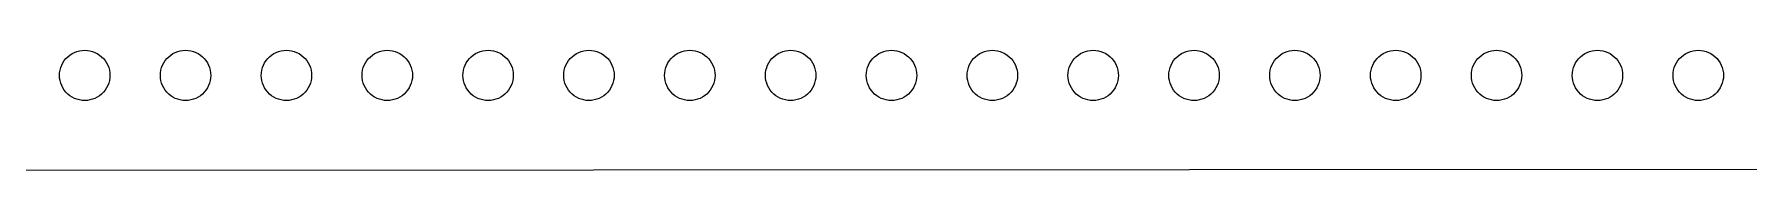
# Model space of a CAD drawing. Header units: metres. Extents: x 0 to 140, y 0 to 65.
# Drawn here: x 70 to 104, y 0.08 to 2.5 of the extents above; entities that cross this region are included whole.
import ezdxf

# ---------------------------------------------------------------- set-up
doc = ezdxf.new("R2010")
doc.units = ezdxf.units.M

msp = doc.modelspace()

# ---------------------------------------------------------------- linework, layer by layer
for p, q in [((70.6654, 2.37157), (70.7061, 2.4045)), ((70.7061, 2.4045), (70.75, 2.433)), ((70.75, 2.433), (70.7966, 2.45677)), ((70.7966, 2.45677), (70.8455, 2.47552)), ((70.8455, 2.47552), (70.896, 2.48906)), ((70.896, 2.48906), (70.9477, 2.49725)), ((70.9477, 2.49725), (71, 2.5)), ((71, 2.5), (71.0523, 2.49725)), ((71.0523, 2.49725), (71.1039, 2.48906)), ((71.1039, 2.48906), (71.1545, 2.47552)), ((71.1545, 2.47552), (71.2034, 2.45677)), ((71.2034, 2.45677), (71.25, 2.433)), ((71.25, 2.433), (71.2939, 2.4045)), ((71.2939, 2.4045), (71.3346, 2.37157)), ((72.6654, 2.37157), (72.7061, 2.4045)), ((72.7061, 2.4045), (72.75, 2.433)), ((72.75, 2.433), (72.7966, 2.45677)), ((72.7966, 2.45677), (72.8455, 2.47552)), ((72.8455, 2.47552), (72.896, 2.48906)), ((72.896, 2.48906), (72.9477, 2.49725)), ((72.9477, 2.49725), (73, 2.5)), ((73, 2.5), (73.0523, 2.49725)), ((73.0523, 2.49725), (73.1039, 2.48906)), ((73.1039, 2.48906), (73.1545, 2.47552)), ((73.1545, 2.47552), (73.2034, 2.45677)), ((73.2034, 2.45677), (73.25, 2.433)), ((73.25, 2.433), (73.2939, 2.4045)), ((73.2939, 2.4045), (73.3346, 2.37157)), ((74.6654, 2.37157), (74.7061, 2.4045)), ((74.7061, 2.4045), (74.75, 2.433)), ((74.75, 2.433), (74.7966, 2.45677)), ((74.7966, 2.45677), (74.8455, 2.47552)), ((74.8455, 2.47552), (74.896, 2.48906)), ((74.896, 2.48906), (74.9477, 2.49725)), ((74.9477, 2.49725), (75, 2.5)), ((75, 2.5), (75.0523, 2.49725)), ((75.0523, 2.49725), (75.1039, 2.48906)), ((75.1039, 2.48906), (75.1545, 2.47552)), ((75.1545, 2.47552), (75.2034, 2.45677)), ((75.2034, 2.45677), (75.25, 2.433)), ((75.25, 2.433), (75.2939, 2.4045)), ((75.2939, 2.4045), (75.3346, 2.37157)), ((76.6654, 2.37157), (76.7061, 2.4045)), ((76.7061, 2.4045), (76.75, 2.433)), ((76.75, 2.433), (76.7966, 2.45677)), ((76.7966, 2.45677), (76.8455, 2.47552)), ((76.8455, 2.47552), (76.896, 2.48906)), ((76.896, 2.48906), (76.9477, 2.49725)), ((76.9477, 2.49725), (77, 2.5)), ((77, 2.5), (77.0523, 2.49725)), ((77.0523, 2.49725), (77.1039, 2.48906)), ((77.1039, 2.48906), (77.1545, 2.47552)), ((77.1545, 2.47552), (77.2034, 2.45677)), ((77.2034, 2.45677), (77.25, 2.433)), ((77.25, 2.433), (77.2939, 2.4045)), ((77.2939, 2.4045), (77.3346, 2.37157)), ((78.6654, 2.37157), (78.7061, 2.4045)), ((78.7061, 2.4045), (78.75, 2.433)), ((78.75, 2.433), (78.7966, 2.45677)), ((78.7966, 2.45677), (78.8455, 2.47552)), ((78.8455, 2.47552), (78.896, 2.48906)), ((78.896, 2.48906), (78.9477, 2.49725)), ((78.9477, 2.49725), (79, 2.5)), ((79, 2.5), (79.0523, 2.49725)), ((79.0523, 2.49725), (79.1039, 2.48906)), ((79.1039, 2.48906), (79.1545, 2.47552)), ((79.1545, 2.47552), (79.2034, 2.45677)), ((79.2034, 2.45677), (79.25, 2.433)), ((79.25, 2.433), (79.2939, 2.4045)), ((79.2939, 2.4045), (79.3346, 2.37157)), ((80.6654, 2.37157), (80.7061, 2.4045)), ((80.7061, 2.4045), (80.75, 2.433)), ((80.75, 2.433), (80.7966, 2.45677)), ((80.7966, 2.45677), (80.8455, 2.47552)), ((80.8455, 2.47552), (80.896, 2.48906)), ((80.896, 2.48906), (80.9477, 2.49725)), ((80.9477, 2.49725), (81, 2.5)), ((81, 2.5), (81.0523, 2.49725)), ((81.0523, 2.49725), (81.1039, 2.48906)), ((81.1039, 2.48906), (81.1545, 2.47552)), ((81.1545, 2.47552), (81.2034, 2.45677)), ((81.2034, 2.45677), (81.25, 2.433)), ((81.25, 2.433), (81.2939, 2.4045)), ((81.2939, 2.4045), (81.3346, 2.37157)), ((82.6654, 2.37157), (82.7061, 2.4045)), ((82.7061, 2.4045), (82.75, 2.433)), ((82.75, 2.433), (82.7966, 2.45677)), ((82.7966, 2.45677), (82.8455, 2.47552)), ((82.8455, 2.47552), (82.896, 2.48906)), ((82.896, 2.48906), (82.9477, 2.49725)), ((82.9477, 2.49725), (83, 2.5)), ((83, 2.5), (83.0523, 2.49725)), ((83.0523, 2.49725), (83.1039, 2.48906)), ((83.1039, 2.48906), (83.1545, 2.47552)), ((83.1545, 2.47552), (83.2034, 2.45677)), ((83.2034, 2.45677), (83.25, 2.433)), ((83.25, 2.433), (83.2939, 2.4045)), ((83.2939, 2.4045), (83.3346, 2.37157)), ((84.6654, 2.37157), (84.7061, 2.4045)), ((84.7061, 2.4045), (84.75, 2.433)), ((84.75, 2.433), (84.7966, 2.45677)), ((84.7966, 2.45677), (84.8455, 2.47552)), ((84.8455, 2.47552), (84.896, 2.48906)), ((84.896, 2.48906), (84.9477, 2.49725)), ((84.9477, 2.49725), (85, 2.5)), ((85, 2.5), (85.0523, 2.49725)), ((85.0523, 2.49725), (85.1039, 2.48906)), ((85.1039, 2.48906), (85.1545, 2.47552)), ((85.1545, 2.47552), (85.2034, 2.45677)), ((85.2034, 2.45677), (85.25, 2.433)), ((85.25, 2.433), (85.2939, 2.4045)), ((85.2939, 2.4045), (85.3346, 2.37157)), ((86.6654, 2.37157), (86.7061, 2.4045)), ((86.7061, 2.4045), (86.75, 2.433)), ((86.75, 2.433), (86.7966, 2.45677)), ((86.7966, 2.45677), (86.8455, 2.47552)), ((86.8455, 2.47552), (86.896, 2.48906)), ((86.896, 2.48906), (86.9477, 2.49725)), ((86.9477, 2.49725), (87, 2.5)), ((87, 2.5), (87.0523, 2.49725)), ((87.0523, 2.49725), (87.1039, 2.48906)), ((87.1039, 2.48906), (87.1545, 2.47552)), ((87.1545, 2.47552), (87.2034, 2.45677)), ((87.2034, 2.45677), (87.25, 2.433)), ((87.25, 2.433), (87.2939, 2.4045)), ((87.2939, 2.4045), (87.3346, 2.37157)), ((88.6654, 2.37157), (88.7061, 2.4045)), ((88.7061, 2.4045), (88.75, 2.433)), ((88.75, 2.433), (88.7966, 2.45677)), ((88.7966, 2.45677), (88.8455, 2.47552)), ((88.8455, 2.47552), (88.896, 2.48906)), ((88.896, 2.48906), (88.9477, 2.49725)), ((88.9477, 2.49725), (89, 2.5)), ((89, 2.5), (89.0523, 2.49725)), ((89.0523, 2.49725), (89.1039, 2.48906)), ((89.1039, 2.48906), (89.1545, 2.47552)), ((89.1545, 2.47552), (89.2034, 2.45677)), ((89.2034, 2.45677), (89.25, 2.433)), ((89.25, 2.433), (89.2939, 2.4045)), ((89.2939, 2.4045), (89.3346, 2.37157)), ((90.6654, 2.37157), (90.7061, 2.4045)), ((90.7061, 2.4045), (90.75, 2.433)), ((90.75, 2.433), (90.7966, 2.45677)), ((90.7966, 2.45677), (90.8455, 2.47552)), ((90.8455, 2.47552), (90.896, 2.48906)), ((90.896, 2.48906), (90.9477, 2.49725)), ((90.9477, 2.49725), (91, 2.5)), ((91, 2.5), (91.0523, 2.49725)), ((91.0523, 2.49725), (91.1039, 2.48906)), ((91.1039, 2.48906), (91.1545, 2.47552)), ((91.1545, 2.47552), (91.2034, 2.45677)), ((91.2034, 2.45677), (91.25, 2.433)), ((91.25, 2.433), (91.2939, 2.4045)), ((91.2939, 2.4045), (91.3346, 2.37157)), ((92.6654, 2.37157), (92.7061, 2.4045)), ((92.7061, 2.4045), (92.75, 2.433)), ((92.75, 2.433), (92.7966, 2.45677)), ((92.7966, 2.45677), (92.8455, 2.47552)), ((92.8455, 2.47552), (92.896, 2.48906)), ((92.896, 2.48906), (92.9477, 2.49725)), ((92.9477, 2.49725), (93, 2.5)), ((93, 2.5), (93.0523, 2.49725)), ((93.0523, 2.49725), (93.1039, 2.48906)), ((93.1039, 2.48906), (93.1545, 2.47552)), ((93.1545, 2.47552), (93.2034, 2.45677)), ((93.2034, 2.45677), (93.25, 2.433)), ((93.25, 2.433), (93.2939, 2.4045)), ((93.2939, 2.4045), (93.3346, 2.37157)), ((94.6654, 2.37157), (94.7061, 2.4045)), ((94.7061, 2.4045), (94.75, 2.433)), ((94.75, 2.433), (94.7966, 2.45677)), ((94.7966, 2.45677), (94.8455, 2.47552)), ((94.8455, 2.47552), (94.896, 2.48906)), ((94.896, 2.48906), (94.9477, 2.49725)), ((94.9477, 2.49725), (95, 2.5)), ((95, 2.5), (95.0523, 2.49725)), ((95.0523, 2.49725), (95.1039, 2.48906)), ((95.1039, 2.48906), (95.1545, 2.47552)), ((95.1545, 2.47552), (95.2034, 2.45677)), ((95.2034, 2.45677), (95.25, 2.433)), ((95.25, 2.433), (95.2939, 2.4045)), ((95.2939, 2.4045), (95.3346, 2.37157)), ((96.6654, 2.37157), (96.7061, 2.4045)), ((96.7061, 2.4045), (96.75, 2.433)), ((96.75, 2.433), (96.7966, 2.45677)), ((96.7966, 2.45677), (96.8455, 2.47552)), ((96.8455, 2.47552), (96.896, 2.48906)), ((96.896, 2.48906), (96.9477, 2.49725)), ((96.9477, 2.49725), (97, 2.5)), ((97, 2.5), (97.0523, 2.49725)), ((97.0523, 2.49725), (97.1039, 2.48906)), ((97.1039, 2.48906), (97.1545, 2.47552)), ((97.1545, 2.47552), (97.2034, 2.45677)), ((97.2034, 2.45677), (97.25, 2.433)), ((97.25, 2.433), (97.2939, 2.4045)), ((97.2939, 2.4045), (97.3346, 2.37157)), ((98.6654, 2.37157), (98.7061, 2.4045)), ((98.7061, 2.4045), (98.75, 2.433)), ((98.75, 2.433), (98.7966, 2.45677)), ((98.7966, 2.45677), (98.8455, 2.47552)), ((98.8455, 2.47552), (98.896, 2.48906)), ((98.896, 2.48906), (98.9477, 2.49725)), ((98.9477, 2.49725), (99, 2.5)), ((99, 2.5), (99.0523, 2.49725)), ((99.0523, 2.49725), (99.1039, 2.48906)), ((99.1039, 2.48906), (99.1545, 2.47552)), ((99.1545, 2.47552), (99.2034, 2.45677)), ((99.2034, 2.45677), (99.25, 2.433)), ((99.25, 2.433), (99.2939, 2.4045)), ((99.2939, 2.4045), (99.3346, 2.37157)), ((100.665, 2.37157), (100.706, 2.4045)), ((100.706, 2.4045), (100.75, 2.433)), ((100.75, 2.433), (100.797, 2.45677)), ((100.797, 2.45677), (100.845, 2.47552)), ((100.845, 2.47552), (100.896, 2.48906)), ((100.896, 2.48906), (100.948, 2.49725)), ((100.948, 2.49725), (101, 2.5)), ((101, 2.5), (101.052, 2.49725)), ((101.052, 2.49725), (101.104, 2.48906)), ((101.104, 2.48906), (101.154, 2.47552)), ((101.154, 2.47552), (101.203, 2.45677)), ((101.203, 2.45677), (101.25, 2.433)), ((101.25, 2.433), (101.294, 2.4045)), ((101.294, 2.4045), (101.335, 2.37157)), ((102.665, 2.37157), (102.706, 2.4045)), ((102.706, 2.4045), (102.75, 2.433)), ((102.75, 2.433), (102.797, 2.45677)), ((102.797, 2.45677), (102.845, 2.47552)), ((102.845, 2.47552), (102.896, 2.48906)), ((102.896, 2.48906), (102.948, 2.49725)), ((102.948, 2.49725), (103, 2.5)), ((103, 2.5), (103.052, 2.49725)), ((103.052, 2.49725), (103.104, 2.48906)), ((103.104, 2.48906), (103.154, 2.47552)), ((103.154, 2.47552), (103.203, 2.45677)), ((103.203, 2.45677), (103.25, 2.433)), ((103.25, 2.433), (103.294, 2.4045)), ((103.294, 2.4045), (103.335, 2.37157)), ((70.5, 2), (70.5027, 2.05226)), ((70.5027, 2.05226), (70.5109, 2.10394)), ((70.5109, 2.10394), (70.5245, 2.1545)), ((70.5245, 2.1545), (70.5432, 2.20335)), ((70.5432, 2.20335), (70.567, 2.25)), ((70.567, 2.25), (70.5955, 2.29388)), ((70.5955, 2.29388), (70.6284, 2.33456)), ((70.6284, 2.33456), (70.6654, 2.37157)), ((71.3346, 2.37157), (71.3716, 2.33456)), ((71.3716, 2.33456), (71.4045, 2.29388)), ((71.4045, 2.29388), (71.433, 2.25)), ((71.433, 2.25), (71.4568, 2.20335)), ((71.4568, 2.20335), (71.4755, 2.1545)), ((71.4755, 2.1545), (71.4891, 2.10394)), ((71.4891, 2.10394), (71.4973, 2.05226)), ((71.4973, 2.05226), (71.5, 2)), ((72.5, 2), (72.5027, 2.05226)), ((72.5027, 2.05226), (72.5109, 2.10394)), ((72.5109, 2.10394), (72.5245, 2.1545)), ((72.5245, 2.1545), (72.5432, 2.20335)), ((72.5432, 2.20335), (72.567, 2.25)), ((72.567, 2.25), (72.5955, 2.29388)), ((72.5955, 2.29388), (72.6284, 2.33456)), ((72.6284, 2.33456), (72.6654, 2.37157)), ((73.3346, 2.37157), (73.3716, 2.33456)), ((73.3716, 2.33456), (73.4045, 2.29388)), ((73.4045, 2.29388), (73.433, 2.25)), ((73.433, 2.25), (73.4568, 2.20335)), ((73.4568, 2.20335), (73.4755, 2.1545)), ((73.4755, 2.1545), (73.4891, 2.10394)), ((73.4891, 2.10394), (73.4973, 2.05226)), ((73.4973, 2.05226), (73.5, 2)), ((74.5, 2), (74.5027, 2.05226)), ((74.5027, 2.05226), (74.5109, 2.10394)), ((74.5109, 2.10394), (74.5245, 2.1545)), ((74.5245, 2.1545), (74.5432, 2.20335)), ((74.5432, 2.20335), (74.567, 2.25)), ((74.567, 2.25), (74.5955, 2.29388)), ((74.5955, 2.29388), (74.6284, 2.33456)), ((74.6284, 2.33456), (74.6654, 2.37157)), ((75.3346, 2.37157), (75.3716, 2.33456)), ((75.3716, 2.33456), (75.4045, 2.29388)), ((75.4045, 2.29388), (75.433, 2.25)), ((75.433, 2.25), (75.4568, 2.20335)), ((75.4568, 2.20335), (75.4755, 2.1545)), ((75.4755, 2.1545), (75.4891, 2.10394)), ((75.4891, 2.10394), (75.4973, 2.05226)), ((75.4973, 2.05226), (75.5, 2)), ((76.5, 2), (76.5027, 2.05226)), ((76.5027, 2.05226), (76.5109, 2.10394)), ((76.5109, 2.10394), (76.5245, 2.1545)), ((76.5245, 2.1545), (76.5432, 2.20335)), ((76.5432, 2.20335), (76.567, 2.25)), ((76.567, 2.25), (76.5955, 2.29388)), ((76.5955, 2.29388), (76.6284, 2.33456)), ((76.6284, 2.33456), (76.6654, 2.37157)), ((77.3346, 2.37157), (77.3716, 2.33456)), ((77.3716, 2.33456), (77.4045, 2.29388)), ((77.4045, 2.29388), (77.433, 2.25)), ((77.433, 2.25), (77.4568, 2.20335)), ((77.4568, 2.20335), (77.4755, 2.1545)), ((77.4755, 2.1545), (77.4891, 2.10394)), ((77.4891, 2.10394), (77.4973, 2.05226)), ((77.4973, 2.05226), (77.5, 2)), ((78.5, 2), (78.5027, 2.05226)), ((78.5027, 2.05226), (78.5109, 2.10394)), ((78.5109, 2.10394), (78.5245, 2.1545)), ((78.5245, 2.1545), (78.5432, 2.20335)), ((78.5432, 2.20335), (78.567, 2.25)), ((78.567, 2.25), (78.5955, 2.29388)), ((78.5955, 2.29388), (78.6284, 2.33456)), ((78.6284, 2.33456), (78.6654, 2.37157)), ((79.3346, 2.37157), (79.3716, 2.33456)), ((79.3716, 2.33456), (79.4045, 2.29388)), ((79.4045, 2.29388), (79.433, 2.25)), ((79.433, 2.25), (79.4568, 2.20335)), ((79.4568, 2.20335), (79.4755, 2.1545)), ((79.4755, 2.1545), (79.4891, 2.10394)), ((79.4891, 2.10394), (79.4973, 2.05226)), ((79.4973, 2.05226), (79.5, 2)), ((80.5, 2), (80.5027, 2.05226)), ((80.5027, 2.05226), (80.5109, 2.10394)), ((80.5109, 2.10394), (80.5245, 2.1545)), ((80.5245, 2.1545), (80.5432, 2.20335)), ((80.5432, 2.20335), (80.567, 2.25)), ((80.567, 2.25), (80.5955, 2.29388)), ((80.5955, 2.29388), (80.6284, 2.33456)), ((80.6284, 2.33456), (80.6654, 2.37157)), ((81.3346, 2.37157), (81.3716, 2.33456)), ((81.3716, 2.33456), (81.4045, 2.29388)), ((81.4045, 2.29388), (81.433, 2.25)), ((81.433, 2.25), (81.4568, 2.20335)), ((81.4568, 2.20335), (81.4755, 2.1545)), ((81.4755, 2.1545), (81.4891, 2.10394)), ((81.4891, 2.10394), (81.4973, 2.05226)), ((81.4973, 2.05226), (81.5, 2)), ((82.5, 2), (82.5027, 2.05226)), ((82.5027, 2.05226), (82.5109, 2.10394)), ((82.5109, 2.10394), (82.5245, 2.1545)), ((82.5245, 2.1545), (82.5432, 2.20335)), ((82.5432, 2.20335), (82.567, 2.25)), ((82.567, 2.25), (82.5955, 2.29388)), ((82.5955, 2.29388), (82.6284, 2.33456)), ((82.6284, 2.33456), (82.6654, 2.37157)), ((83.3346, 2.37157), (83.3716, 2.33456)), ((83.3716, 2.33456), (83.4045, 2.29388)), ((83.4045, 2.29388), (83.433, 2.25)), ((83.433, 2.25), (83.4568, 2.20335)), ((83.4568, 2.20335), (83.4755, 2.1545)), ((83.4755, 2.1545), (83.4891, 2.10394)), ((83.4891, 2.10394), (83.4973, 2.05226)), ((83.4973, 2.05226), (83.5, 2)), ((84.5, 2), (84.5027, 2.05226)), ((84.5027, 2.05226), (84.5109, 2.10394)), ((84.5109, 2.10394), (84.5245, 2.1545)), ((84.5245, 2.1545), (84.5432, 2.20335)), ((84.5432, 2.20335), (84.567, 2.25)), ((84.567, 2.25), (84.5955, 2.29388)), ((84.5955, 2.29388), (84.6284, 2.33456)), ((84.6284, 2.33456), (84.6654, 2.37157)), ((85.3346, 2.37157), (85.3716, 2.33456)), ((85.3716, 2.33456), (85.4045, 2.29388)), ((85.4045, 2.29388), (85.433, 2.25)), ((85.433, 2.25), (85.4568, 2.20335)), ((85.4568, 2.20335), (85.4755, 2.1545)), ((85.4755, 2.1545), (85.4891, 2.10394)), ((85.4891, 2.10394), (85.4973, 2.05226)), ((85.4973, 2.05226), (85.5, 2)), ((86.5, 2), (86.5027, 2.05226)), ((86.5027, 2.05226), (86.5109, 2.10394)), ((86.5109, 2.10394), (86.5245, 2.1545)), ((86.5245, 2.1545), (86.5432, 2.20335)), ((86.5432, 2.20335), (86.567, 2.25)), ((86.567, 2.25), (86.5955, 2.29388)), ((86.5955, 2.29388), (86.6284, 2.33456)), ((86.6284, 2.33456), (86.6654, 2.37157)), ((87.3346, 2.37157), (87.3716, 2.33456)), ((87.3716, 2.33456), (87.4045, 2.29388)), ((87.4045, 2.29388), (87.433, 2.25)), ((87.433, 2.25), (87.4568, 2.20335)), ((87.4568, 2.20335), (87.4755, 2.1545)), ((87.4755, 2.1545), (87.4891, 2.10394)), ((87.4891, 2.10394), (87.4973, 2.05226)), ((87.4973, 2.05226), (87.5, 2)), ((88.5, 2), (88.5027, 2.05226)), ((88.5027, 2.05226), (88.5109, 2.10394)), ((88.5109, 2.10394), (88.5245, 2.1545)), ((88.5245, 2.1545), (88.5432, 2.20335)), ((88.5432, 2.20335), (88.567, 2.25)), ((88.567, 2.25), (88.5955, 2.29388)), ((88.5955, 2.29388), (88.6284, 2.33456)), ((88.6284, 2.33456), (88.6654, 2.37157)), ((89.3346, 2.37157), (89.3716, 2.33456)), ((89.3716, 2.33456), (89.4045, 2.29388)), ((89.4045, 2.29388), (89.433, 2.25)), ((89.433, 2.25), (89.4568, 2.20335)), ((89.4568, 2.20335), (89.4755, 2.1545)), ((89.4755, 2.1545), (89.4891, 2.10394)), ((89.4891, 2.10394), (89.4973, 2.05226)), ((89.4973, 2.05226), (89.5, 2)), ((90.5, 2), (90.5027, 2.05226)), ((90.5027, 2.05226), (90.5109, 2.10394)), ((90.5109, 2.10394), (90.5245, 2.1545)), ((90.5245, 2.1545), (90.5432, 2.20335)), ((90.5432, 2.20335), (90.567, 2.25)), ((90.567, 2.25), (90.5955, 2.29388)), ((90.5955, 2.29388), (90.6284, 2.33456)), ((90.6284, 2.33456), (90.6654, 2.37157)), ((91.3346, 2.37157), (91.3716, 2.33456)), ((91.3716, 2.33456), (91.4045, 2.29388)), ((91.4045, 2.29388), (91.433, 2.25)), ((91.433, 2.25), (91.4568, 2.20335)), ((91.4568, 2.20335), (91.4755, 2.1545)), ((91.4755, 2.1545), (91.4891, 2.10394)), ((91.4891, 2.10394), (91.4973, 2.05226)), ((91.4973, 2.05226), (91.5, 2)), ((92.5, 2), (92.5027, 2.05226)), ((92.5027, 2.05226), (92.5109, 2.10394)), ((92.5109, 2.10394), (92.5245, 2.1545)), ((92.5245, 2.1545), (92.5432, 2.20335)), ((92.5432, 2.20335), (92.567, 2.25)), ((92.567, 2.25), (92.5955, 2.29388)), ((92.5955, 2.29388), (92.6284, 2.33456)), ((92.6284, 2.33456), (92.6654, 2.37157)), ((93.3346, 2.37157), (93.3716, 2.33456)), ((93.3716, 2.33456), (93.4045, 2.29388)), ((93.4045, 2.29388), (93.433, 2.25)), ((93.433, 2.25), (93.4568, 2.20335)), ((93.4568, 2.20335), (93.4755, 2.1545)), ((93.4755, 2.1545), (93.4891, 2.10394)), ((93.4891, 2.10394), (93.4973, 2.05226)), ((93.4973, 2.05226), (93.5, 2)), ((94.5, 2), (94.5027, 2.05226)), ((94.5027, 2.05226), (94.5109, 2.10394)), ((94.5109, 2.10394), (94.5245, 2.1545)), ((94.5245, 2.1545), (94.5432, 2.20335)), ((94.5432, 2.20335), (94.567, 2.25)), ((94.567, 2.25), (94.5955, 2.29388)), ((94.5955, 2.29388), (94.6284, 2.33456)), ((94.6284, 2.33456), (94.6654, 2.37157)), ((95.3346, 2.37157), (95.3716, 2.33456)), ((95.3716, 2.33456), (95.4045, 2.29388)), ((95.4045, 2.29388), (95.433, 2.25)), ((95.433, 2.25), (95.4568, 2.20335)), ((95.4568, 2.20335), (95.4755, 2.1545)), ((95.4755, 2.1545), (95.4891, 2.10394)), ((95.4891, 2.10394), (95.4973, 2.05226)), ((95.4973, 2.05226), (95.5, 2)), ((96.5, 2), (96.5027, 2.05226)), ((96.5027, 2.05226), (96.5109, 2.10394)), ((96.5109, 2.10394), (96.5245, 2.1545)), ((96.5245, 2.1545), (96.5432, 2.20335)), ((96.5432, 2.20335), (96.567, 2.25)), ((96.567, 2.25), (96.5955, 2.29388)), ((96.5955, 2.29388), (96.6284, 2.33456)), ((96.6284, 2.33456), (96.6654, 2.37157)), ((97.3346, 2.37157), (97.3716, 2.33456)), ((97.3716, 2.33456), (97.4045, 2.29388)), ((97.4045, 2.29388), (97.433, 2.25)), ((97.433, 2.25), (97.4568, 2.20335)), ((97.4568, 2.20335), (97.4755, 2.1545)), ((97.4755, 2.1545), (97.4891, 2.10394)), ((97.4891, 2.10394), (97.4973, 2.05226)), ((97.4973, 2.05226), (97.5, 2)), ((98.5, 2), (98.5027, 2.05226)), ((98.5027, 2.05226), (98.5109, 2.10394)), ((98.5109, 2.10394), (98.5245, 2.1545)), ((98.5245, 2.1545), (98.5432, 2.20335)), ((98.5432, 2.20335), (98.567, 2.25)), ((98.567, 2.25), (98.5955, 2.29388)), ((98.5955, 2.29388), (98.6284, 2.33456)), ((98.6284, 2.33456), (98.6654, 2.37157)), ((99.3346, 2.37157), (99.3716, 2.33456)), ((99.3716, 2.33456), (99.4045, 2.29388)), ((99.4045, 2.29388), (99.433, 2.25)), ((99.433, 2.25), (99.4568, 2.20335)), ((99.4568, 2.20335), (99.4755, 2.1545)), ((99.4755, 2.1545), (99.4891, 2.10394)), ((99.4891, 2.10394), (99.4973, 2.05226)), ((99.4973, 2.05226), (99.5, 2)), ((100.5, 2), (100.503, 2.05226)), ((100.503, 2.05226), (100.511, 2.10394)), ((100.511, 2.10394), (100.524, 2.1545)), ((100.524, 2.1545), (100.543, 2.20335)), ((100.543, 2.20335), (100.567, 2.25)), ((100.567, 2.25), (100.595, 2.29388)), ((100.595, 2.29388), (100.628, 2.33456)), ((100.628, 2.33456), (100.665, 2.37157)), ((101.335, 2.37157), (101.372, 2.33456)), ((101.372, 2.33456), (101.404, 2.29388)), ((101.404, 2.29388), (101.433, 2.25)), ((101.433, 2.25), (101.457, 2.20335)), ((101.457, 2.20335), (101.476, 2.1545)), ((101.476, 2.1545), (101.489, 2.10394)), ((101.489, 2.10394), (101.497, 2.05226)), ((101.497, 2.05226), (101.5, 2)), ((102.5, 2), (102.503, 2.05226)), ((102.503, 2.05226), (102.511, 2.10394)), ((102.511, 2.10394), (102.524, 2.1545)), ((102.524, 2.1545), (102.543, 2.20335)), ((102.543, 2.20335), (102.567, 2.25)), ((102.567, 2.25), (102.595, 2.29388)), ((102.595, 2.29388), (102.628, 2.33456)), ((102.628, 2.33456), (102.665, 2.37157)), ((103.335, 2.37157), (103.372, 2.33456)), ((103.372, 2.33456), (103.404, 2.29388)), ((103.404, 2.29388), (103.433, 2.25)), ((103.433, 2.25), (103.457, 2.20335)), ((103.457, 2.20335), (103.476, 2.1545)), ((103.476, 2.1545), (103.489, 2.10394)), ((103.489, 2.10394), (103.497, 2.05226)), ((103.497, 2.05226), (103.5, 2)), ((70.5027, 1.94772), (70.5, 2)), ((70.5109, 1.89604), (70.5027, 1.94772)), ((70.5245, 1.84549), (70.5109, 1.89604)), ((70.5432, 1.79663), (70.5245, 1.84549)), ((70.567, 1.75), (70.5432, 1.79663)), ((70.5955, 1.7061), (70.567, 1.75)), ((70.6284, 1.66542), (70.5955, 1.7061)), ((71.4045, 1.7061), (71.3716, 1.66542)), ((71.433, 1.75), (71.4045, 1.7061)), ((71.4568, 1.79663), (71.433, 1.75)), ((71.4755, 1.84549), (71.4568, 1.79663)), ((71.4891, 1.89604), (71.4755, 1.84549)), ((71.4973, 1.94772), (71.4891, 1.89604)), ((71.5, 2), (71.4973, 1.94772)), ((72.5027, 1.94772), (72.5, 2)), ((72.5109, 1.89604), (72.5027, 1.94772)), ((72.5245, 1.84549), (72.5109, 1.89604)), ((72.5432, 1.79663), (72.5245, 1.84549)), ((72.567, 1.75), (72.5432, 1.79663)), ((72.5955, 1.7061), (72.567, 1.75)), ((72.6284, 1.66542), (72.5955, 1.7061)), ((73.4045, 1.7061), (73.3716, 1.66542)), ((73.433, 1.75), (73.4045, 1.7061)), ((73.4568, 1.79663), (73.433, 1.75)), ((73.4755, 1.84549), (73.4568, 1.79663)), ((73.4891, 1.89604), (73.4755, 1.84549)), ((73.4973, 1.94772), (73.4891, 1.89604)), ((73.5, 2), (73.4973, 1.94772)), ((74.5027, 1.94772), (74.5, 2)), ((74.5109, 1.89604), (74.5027, 1.94772)), ((74.5245, 1.84549), (74.5109, 1.89604)), ((74.5432, 1.79663), (74.5245, 1.84549)), ((74.567, 1.75), (74.5432, 1.79663)), ((74.5955, 1.7061), (74.567, 1.75)), ((74.6284, 1.66542), (74.5955, 1.7061)), ((75.4045, 1.7061), (75.3716, 1.66542)), ((75.433, 1.75), (75.4045, 1.7061)), ((75.4568, 1.79663), (75.433, 1.75)), ((75.4755, 1.84549), (75.4568, 1.79663)), ((75.4891, 1.89604), (75.4755, 1.84549)), ((75.4973, 1.94772), (75.4891, 1.89604)), ((75.5, 2), (75.4973, 1.94772)), ((76.5027, 1.94772), (76.5, 2)), ((76.5109, 1.89604), (76.5027, 1.94772)), ((76.5245, 1.84549), (76.5109, 1.89604)), ((76.5432, 1.79663), (76.5245, 1.84549)), ((76.567, 1.75), (76.5432, 1.79663)), ((76.5955, 1.7061), (76.567, 1.75)), ((76.6284, 1.66542), (76.5955, 1.7061)), ((77.4045, 1.7061), (77.3716, 1.66542)), ((77.433, 1.75), (77.4045, 1.7061)), ((77.4568, 1.79663), (77.433, 1.75)), ((77.4755, 1.84549), (77.4568, 1.79663)), ((77.4891, 1.89604), (77.4755, 1.84549)), ((77.4973, 1.94772), (77.4891, 1.89604)), ((77.5, 2), (77.4973, 1.94772)), ((78.5027, 1.94772), (78.5, 2)), ((78.5109, 1.89604), (78.5027, 1.94772)), ((78.5245, 1.84549), (78.5109, 1.89604)), ((78.5432, 1.79663), (78.5245, 1.84549)), ((78.567, 1.75), (78.5432, 1.79663)), ((78.5955, 1.7061), (78.567, 1.75)), ((78.6284, 1.66542), (78.5955, 1.7061)), ((79.4045, 1.7061), (79.3716, 1.66542)), ((79.433, 1.75), (79.4045, 1.7061)), ((79.4568, 1.79663), (79.433, 1.75)), ((79.4755, 1.84549), (79.4568, 1.79663)), ((79.4891, 1.89604), (79.4755, 1.84549)), ((79.4973, 1.94772), (79.4891, 1.89604)), ((79.5, 2), (79.4973, 1.94772)), ((80.5027, 1.94772), (80.5, 2)), ((80.5109, 1.89604), (80.5027, 1.94772)), ((80.5245, 1.84549), (80.5109, 1.89604)), ((80.5432, 1.79663), (80.5245, 1.84549)), ((80.567, 1.75), (80.5432, 1.79663)), ((80.5955, 1.7061), (80.567, 1.75)), ((80.6284, 1.66542), (80.5955, 1.7061)), ((81.4045, 1.7061), (81.3716, 1.66542)), ((81.433, 1.75), (81.4045, 1.7061)), ((81.4568, 1.79663), (81.433, 1.75)), ((81.4755, 1.84549), (81.4568, 1.79663)), ((81.4891, 1.89604), (81.4755, 1.84549)), ((81.4973, 1.94772), (81.4891, 1.89604)), ((81.5, 2), (81.4973, 1.94772)), ((82.5027, 1.94772), (82.5, 2)), ((82.5109, 1.89604), (82.5027, 1.94772)), ((82.5245, 1.84549), (82.5109, 1.89604)), ((82.5432, 1.79663), (82.5245, 1.84549)), ((82.567, 1.75), (82.5432, 1.79663)), ((82.5955, 1.7061), (82.567, 1.75)), ((82.6284, 1.66542), (82.5955, 1.7061)), ((83.4045, 1.7061), (83.3716, 1.66542)), ((83.433, 1.75), (83.4045, 1.7061)), ((83.4568, 1.79663), (83.433, 1.75)), ((83.4755, 1.84549), (83.4568, 1.79663)), ((83.4891, 1.89604), (83.4755, 1.84549)), ((83.4973, 1.94772), (83.4891, 1.89604)), ((83.5, 2), (83.4973, 1.94772)), ((84.5027, 1.94772), (84.5, 2)), ((84.5109, 1.89604), (84.5027, 1.94772)), ((84.5245, 1.84549), (84.5109, 1.89604)), ((84.5432, 1.79663), (84.5245, 1.84549)), ((84.567, 1.75), (84.5432, 1.79663)), ((84.5955, 1.7061), (84.567, 1.75)), ((84.6284, 1.66542), (84.5955, 1.7061)), ((85.4045, 1.7061), (85.3716, 1.66542)), ((85.433, 1.75), (85.4045, 1.7061)), ((85.4568, 1.79663), (85.433, 1.75)), ((85.4755, 1.84549), (85.4568, 1.79663)), ((85.4891, 1.89604), (85.4755, 1.84549)), ((85.4973, 1.94772), (85.4891, 1.89604)), ((85.5, 2), (85.4973, 1.94772)), ((86.5027, 1.94772), (86.5, 2)), ((86.5109, 1.89604), (86.5027, 1.94772)), ((86.5245, 1.84549), (86.5109, 1.89604)), ((86.5432, 1.79663), (86.5245, 1.84549)), ((86.567, 1.75), (86.5432, 1.79663)), ((86.5955, 1.7061), (86.567, 1.75)), ((86.6284, 1.66542), (86.5955, 1.7061)), ((87.4045, 1.7061), (87.3716, 1.66542)), ((87.433, 1.75), (87.4045, 1.7061)), ((87.4568, 1.79663), (87.433, 1.75)), ((87.4755, 1.84549), (87.4568, 1.79663)), ((87.4891, 1.89604), (87.4755, 1.84549)), ((87.4973, 1.94772), (87.4891, 1.89604)), ((87.5, 2), (87.4973, 1.94772)), ((88.5027, 1.94772), (88.5, 2)), ((88.5109, 1.89604), (88.5027, 1.94772)), ((88.5245, 1.84549), (88.5109, 1.89604)), ((88.5432, 1.79663), (88.5245, 1.84549)), ((88.567, 1.75), (88.5432, 1.79663)), ((88.5955, 1.7061), (88.567, 1.75)), ((88.6284, 1.66542), (88.5955, 1.7061)), ((89.4045, 1.7061), (89.3716, 1.66542)), ((89.433, 1.75), (89.4045, 1.7061)), ((89.4568, 1.79663), (89.433, 1.75)), ((89.4755, 1.84549), (89.4568, 1.79663)), ((89.4891, 1.89604), (89.4755, 1.84549)), ((89.4973, 1.94772), (89.4891, 1.89604)), ((89.5, 2), (89.4973, 1.94772)), ((90.5027, 1.94772), (90.5, 2)), ((90.5109, 1.89604), (90.5027, 1.94772)), ((90.5245, 1.84549), (90.5109, 1.89604)), ((90.5432, 1.79663), (90.5245, 1.84549)), ((90.567, 1.75), (90.5432, 1.79663)), ((90.5955, 1.7061), (90.567, 1.75)), ((90.6284, 1.66542), (90.5955, 1.7061)), ((91.4045, 1.7061), (91.3716, 1.66542)), ((91.433, 1.75), (91.4045, 1.7061)), ((91.4568, 1.79663), (91.433, 1.75)), ((91.4755, 1.84549), (91.4568, 1.79663)), ((91.4891, 1.89604), (91.4755, 1.84549)), ((91.4973, 1.94772), (91.4891, 1.89604)), ((91.5, 2), (91.4973, 1.94772)), ((92.5027, 1.94772), (92.5, 2)), ((92.5109, 1.89604), (92.5027, 1.94772)), ((92.5245, 1.84549), (92.5109, 1.89604)), ((92.5432, 1.79663), (92.5245, 1.84549)), ((92.567, 1.75), (92.5432, 1.79663)), ((92.5955, 1.7061), (92.567, 1.75)), ((92.6284, 1.66542), (92.5955, 1.7061)), ((93.4045, 1.7061), (93.3716, 1.66542)), ((93.433, 1.75), (93.4045, 1.7061)), ((93.4568, 1.79663), (93.433, 1.75)), ((93.4755, 1.84549), (93.4568, 1.79663)), ((93.4891, 1.89604), (93.4755, 1.84549)), ((93.4973, 1.94772), (93.4891, 1.89604)), ((93.5, 2), (93.4973, 1.94772)), ((94.5027, 1.94772), (94.5, 2)), ((94.5109, 1.89604), (94.5027, 1.94772)), ((94.5245, 1.84549), (94.5109, 1.89604)), ((94.5432, 1.79663), (94.5245, 1.84549)), ((94.567, 1.75), (94.5432, 1.79663)), ((94.5955, 1.7061), (94.567, 1.75)), ((94.6284, 1.66542), (94.5955, 1.7061)), ((95.4045, 1.7061), (95.3716, 1.66542)), ((95.433, 1.75), (95.4045, 1.7061)), ((95.4568, 1.79663), (95.433, 1.75)), ((95.4755, 1.84549), (95.4568, 1.79663)), ((95.4891, 1.89604), (95.4755, 1.84549)), ((95.4973, 1.94772), (95.4891, 1.89604)), ((95.5, 2), (95.4973, 1.94772)), ((96.5027, 1.94772), (96.5, 2)), ((96.5109, 1.89604), (96.5027, 1.94772)), ((96.5245, 1.84549), (96.5109, 1.89604)), ((96.5432, 1.79663), (96.5245, 1.84549)), ((96.567, 1.75), (96.5432, 1.79663)), ((96.5955, 1.7061), (96.567, 1.75)), ((96.6284, 1.66542), (96.5955, 1.7061)), ((97.4045, 1.7061), (97.3716, 1.66542)), ((97.433, 1.75), (97.4045, 1.7061)), ((97.4568, 1.79663), (97.433, 1.75)), ((97.4755, 1.84549), (97.4568, 1.79663)), ((97.4891, 1.89604), (97.4755, 1.84549)), ((97.4973, 1.94772), (97.4891, 1.89604)), ((97.5, 2), (97.4973, 1.94772)), ((98.5027, 1.94772), (98.5, 2)), ((98.5109, 1.89604), (98.5027, 1.94772)), ((98.5245, 1.84549), (98.5109, 1.89604)), ((98.5432, 1.79663), (98.5245, 1.84549)), ((98.567, 1.75), (98.5432, 1.79663)), ((98.5955, 1.7061), (98.567, 1.75)), ((98.6284, 1.66542), (98.5955, 1.7061)), ((99.4045, 1.7061), (99.3716, 1.66542)), ((99.433, 1.75), (99.4045, 1.7061)), ((99.4568, 1.79663), (99.433, 1.75)), ((99.4755, 1.84549), (99.4568, 1.79663)), ((99.4891, 1.89604), (99.4755, 1.84549)), ((99.4973, 1.94772), (99.4891, 1.89604)), ((99.5, 2), (99.4973, 1.94772)), ((100.503, 1.94772), (100.5, 2)), ((100.511, 1.89604), (100.503, 1.94772)), ((100.524, 1.84549), (100.511, 1.89604)), ((100.543, 1.79663), (100.524, 1.84549)), ((100.567, 1.75), (100.543, 1.79663)), ((100.595, 1.7061), (100.567, 1.75)), ((100.628, 1.66542), (100.595, 1.7061)), ((101.404, 1.7061), (101.372, 1.66542)), ((101.433, 1.75), (101.404, 1.7061)), ((101.457, 1.79663), (101.433, 1.75)), ((101.476, 1.84549), (101.457, 1.79663)), ((101.489, 1.89604), (101.476, 1.84549)), ((101.497, 1.94772), (101.489, 1.89604)), ((101.5, 2), (101.497, 1.94772)), ((102.503, 1.94772), (102.5, 2)), ((102.511, 1.89604), (102.503, 1.94772)), ((102.524, 1.84549), (102.511, 1.89604)), ((102.543, 1.79663), (102.524, 1.84549)), ((102.567, 1.75), (102.543, 1.79663)), ((102.595, 1.7061), (102.567, 1.75)), ((102.628, 1.66542), (102.595, 1.7061)), ((103.404, 1.7061), (103.372, 1.66542)), ((103.433, 1.75), (103.404, 1.7061)), ((103.457, 1.79663), (103.433, 1.75)), ((103.476, 1.84549), (103.457, 1.79663)), ((103.489, 1.89604), (103.476, 1.84549)), ((103.497, 1.94772), (103.489, 1.89604)), ((103.5, 2), (103.497, 1.94772)), ((70.6654, 1.62842), (70.6284, 1.66542)), ((70.7061, 1.59549), (70.6654, 1.62842)), ((70.75, 1.56699), (70.7061, 1.59549)), ((70.7966, 1.54321), (70.75, 1.56699)), ((70.8455, 1.52446), (70.7966, 1.54321)), ((70.896, 1.51093), (70.8455, 1.52446)), ((70.9477, 1.50273), (70.896, 1.51093)), ((71, 1.5), (70.9477, 1.50273)), ((71.0523, 1.50273), (71, 1.5)), ((71.1039, 1.51093), (71.0523, 1.50273)), ((71.1545, 1.52446), (71.1039, 1.51093)), ((71.2034, 1.54321), (71.1545, 1.52446)), ((71.25, 1.56699), (71.2034, 1.54321)), ((71.2939, 1.59549), (71.25, 1.56699)), ((71.3346, 1.62842), (71.2939, 1.59549)), ((71.3716, 1.66542), (71.3346, 1.62842)), ((72.6654, 1.62842), (72.6284, 1.66542)), ((72.7061, 1.59549), (72.6654, 1.62842)), ((72.75, 1.56699), (72.7061, 1.59549)), ((72.7966, 1.54321), (72.75, 1.56699)), ((72.8455, 1.52446), (72.7966, 1.54321)), ((72.896, 1.51093), (72.8455, 1.52446)), ((72.9477, 1.50273), (72.896, 1.51093)), ((73, 1.5), (72.9477, 1.50273)), ((73.0523, 1.50273), (73, 1.5)), ((73.1039, 1.51093), (73.0523, 1.50273)), ((73.1545, 1.52446), (73.1039, 1.51093)), ((73.2034, 1.54321), (73.1545, 1.52446)), ((73.25, 1.56699), (73.2034, 1.54321)), ((73.2939, 1.59549), (73.25, 1.56699)), ((73.3346, 1.62842), (73.2939, 1.59549)), ((73.3716, 1.66542), (73.3346, 1.62842)), ((74.6654, 1.62842), (74.6284, 1.66542)), ((74.7061, 1.59549), (74.6654, 1.62842)), ((74.75, 1.56699), (74.7061, 1.59549)), ((74.7966, 1.54321), (74.75, 1.56699)), ((74.8455, 1.52446), (74.7966, 1.54321)), ((74.896, 1.51093), (74.8455, 1.52446)), ((74.9477, 1.50273), (74.896, 1.51093)), ((75, 1.5), (74.9477, 1.50273)), ((75.0523, 1.50273), (75, 1.5)), ((75.1039, 1.51093), (75.0523, 1.50273)), ((75.1545, 1.52446), (75.1039, 1.51093)), ((75.2034, 1.54321), (75.1545, 1.52446)), ((75.25, 1.56699), (75.2034, 1.54321)), ((75.2939, 1.59549), (75.25, 1.56699)), ((75.3346, 1.62842), (75.2939, 1.59549)), ((75.3716, 1.66542), (75.3346, 1.62842)), ((76.6654, 1.62842), (76.6284, 1.66542)), ((76.7061, 1.59549), (76.6654, 1.62842)), ((76.75, 1.56699), (76.7061, 1.59549)), ((76.7966, 1.54321), (76.75, 1.56699)), ((76.8455, 1.52446), (76.7966, 1.54321)), ((76.896, 1.51093), (76.8455, 1.52446)), ((76.9477, 1.50273), (76.896, 1.51093)), ((77, 1.5), (76.9477, 1.50273)), ((77.0523, 1.50273), (77, 1.5)), ((77.1039, 1.51093), (77.0523, 1.50273)), ((77.1545, 1.52446), (77.1039, 1.51093)), ((77.2034, 1.54321), (77.1545, 1.52446)), ((77.25, 1.56699), (77.2034, 1.54321)), ((77.2939, 1.59549), (77.25, 1.56699)), ((77.3346, 1.62842), (77.2939, 1.59549)), ((77.3716, 1.66542), (77.3346, 1.62842)), ((78.6654, 1.62842), (78.6284, 1.66542)), ((78.7061, 1.59549), (78.6654, 1.62842)), ((78.75, 1.56699), (78.7061, 1.59549)), ((78.7966, 1.54321), (78.75, 1.56699)), ((78.8455, 1.52446), (78.7966, 1.54321)), ((78.896, 1.51093), (78.8455, 1.52446)), ((78.9477, 1.50273), (78.896, 1.51093)), ((79, 1.5), (78.9477, 1.50273)), ((79.0523, 1.50273), (79, 1.5)), ((79.1039, 1.51093), (79.0523, 1.50273)), ((79.1545, 1.52446), (79.1039, 1.51093)), ((79.2034, 1.54321), (79.1545, 1.52446)), ((79.25, 1.56699), (79.2034, 1.54321)), ((79.2939, 1.59549), (79.25, 1.56699)), ((79.3346, 1.62842), (79.2939, 1.59549)), ((79.3716, 1.66542), (79.3346, 1.62842)), ((80.6654, 1.62842), (80.6284, 1.66542)), ((80.7061, 1.59549), (80.6654, 1.62842)), ((80.75, 1.56699), (80.7061, 1.59549)), ((80.7966, 1.54321), (80.75, 1.56699)), ((80.8455, 1.52446), (80.7966, 1.54321)), ((80.896, 1.51093), (80.8455, 1.52446)), ((80.9477, 1.50273), (80.896, 1.51093)), ((81, 1.5), (80.9477, 1.50273)), ((81.0523, 1.50273), (81, 1.5)), ((81.1039, 1.51093), (81.0523, 1.50273)), ((81.1545, 1.52446), (81.1039, 1.51093)), ((81.2034, 1.54321), (81.1545, 1.52446)), ((81.25, 1.56699), (81.2034, 1.54321)), ((81.2939, 1.59549), (81.25, 1.56699)), ((81.3346, 1.62842), (81.2939, 1.59549)), ((81.3716, 1.66542), (81.3346, 1.62842)), ((82.6654, 1.62842), (82.6284, 1.66542)), ((82.7061, 1.59549), (82.6654, 1.62842)), ((82.75, 1.56699), (82.7061, 1.59549)), ((82.7966, 1.54321), (82.75, 1.56699)), ((82.8455, 1.52446), (82.7966, 1.54321)), ((82.896, 1.51093), (82.8455, 1.52446)), ((82.9477, 1.50273), (82.896, 1.51093)), ((83, 1.5), (82.9477, 1.50273)), ((83.0523, 1.50273), (83, 1.5)), ((83.1039, 1.51093), (83.0523, 1.50273)), ((83.1545, 1.52446), (83.1039, 1.51093)), ((83.2034, 1.54321), (83.1545, 1.52446)), ((83.25, 1.56699), (83.2034, 1.54321)), ((83.2939, 1.59549), (83.25, 1.56699)), ((83.3346, 1.62842), (83.2939, 1.59549)), ((83.3716, 1.66542), (83.3346, 1.62842)), ((84.6654, 1.62842), (84.6284, 1.66542)), ((84.7061, 1.59549), (84.6654, 1.62842)), ((84.75, 1.56699), (84.7061, 1.59549)), ((84.7966, 1.54321), (84.75, 1.56699)), ((84.8455, 1.52446), (84.7966, 1.54321)), ((84.896, 1.51093), (84.8455, 1.52446)), ((84.9477, 1.50273), (84.896, 1.51093)), ((85, 1.5), (84.9477, 1.50273)), ((85.0523, 1.50273), (85, 1.5)), ((85.1039, 1.51093), (85.0523, 1.50273)), ((85.1545, 1.52446), (85.1039, 1.51093)), ((85.2034, 1.54321), (85.1545, 1.52446)), ((85.25, 1.56699), (85.2034, 1.54321)), ((85.2939, 1.59549), (85.25, 1.56699)), ((85.3346, 1.62842), (85.2939, 1.59549)), ((85.3716, 1.66542), (85.3346, 1.62842)), ((86.6654, 1.62842), (86.6284, 1.66542)), ((86.7061, 1.59549), (86.6654, 1.62842)), ((86.75, 1.56699), (86.7061, 1.59549)), ((86.7966, 1.54321), (86.75, 1.56699)), ((86.8455, 1.52446), (86.7966, 1.54321)), ((86.896, 1.51093), (86.8455, 1.52446)), ((86.9477, 1.50273), (86.896, 1.51093)), ((87, 1.5), (86.9477, 1.50273)), ((87.0523, 1.50273), (87, 1.5)), ((87.1039, 1.51093), (87.0523, 1.50273)), ((87.1545, 1.52446), (87.1039, 1.51093)), ((87.2034, 1.54321), (87.1545, 1.52446)), ((87.25, 1.56699), (87.2034, 1.54321)), ((87.2939, 1.59549), (87.25, 1.56699)), ((87.3346, 1.62842), (87.2939, 1.59549)), ((87.3716, 1.66542), (87.3346, 1.62842)), ((88.6654, 1.62842), (88.6284, 1.66542)), ((88.7061, 1.59549), (88.6654, 1.62842)), ((88.75, 1.56699), (88.7061, 1.59549)), ((88.7966, 1.54321), (88.75, 1.56699)), ((88.8455, 1.52446), (88.7966, 1.54321)), ((88.896, 1.51093), (88.8455, 1.52446)), ((88.9477, 1.50273), (88.896, 1.51093)), ((89, 1.5), (88.9477, 1.50273)), ((89.0523, 1.50273), (89, 1.5)), ((89.1039, 1.51093), (89.0523, 1.50273)), ((89.1545, 1.52446), (89.1039, 1.51093)), ((89.2034, 1.54321), (89.1545, 1.52446)), ((89.25, 1.56699), (89.2034, 1.54321)), ((89.2939, 1.59549), (89.25, 1.56699)), ((89.3346, 1.62842), (89.2939, 1.59549)), ((89.3716, 1.66542), (89.3346, 1.62842)), ((90.6654, 1.62842), (90.6284, 1.66542)), ((90.7061, 1.59549), (90.6654, 1.62842)), ((90.75, 1.56699), (90.7061, 1.59549)), ((90.7966, 1.54321), (90.75, 1.56699)), ((90.8455, 1.52446), (90.7966, 1.54321)), ((90.896, 1.51093), (90.8455, 1.52446)), ((90.9477, 1.50273), (90.896, 1.51093)), ((91, 1.5), (90.9477, 1.50273)), ((91.0523, 1.50273), (91, 1.5)), ((91.1039, 1.51093), (91.0523, 1.50273)), ((91.1545, 1.52446), (91.1039, 1.51093)), ((91.2034, 1.54321), (91.1545, 1.52446)), ((91.25, 1.56699), (91.2034, 1.54321)), ((91.2939, 1.59549), (91.25, 1.56699)), ((91.3346, 1.62842), (91.2939, 1.59549)), ((91.3716, 1.66542), (91.3346, 1.62842)), ((92.6654, 1.62842), (92.6284, 1.66542)), ((92.7061, 1.59549), (92.6654, 1.62842)), ((92.75, 1.56699), (92.7061, 1.59549)), ((92.7966, 1.54321), (92.75, 1.56699)), ((92.8455, 1.52446), (92.7966, 1.54321)), ((92.896, 1.51093), (92.8455, 1.52446)), ((92.9477, 1.50273), (92.896, 1.51093)), ((93, 1.5), (92.9477, 1.50273)), ((93.0523, 1.50273), (93, 1.5)), ((93.1039, 1.51093), (93.0523, 1.50273)), ((93.1545, 1.52446), (93.1039, 1.51093)), ((93.2034, 1.54321), (93.1545, 1.52446)), ((93.25, 1.56699), (93.2034, 1.54321)), ((93.2939, 1.59549), (93.25, 1.56699)), ((93.3346, 1.62842), (93.2939, 1.59549)), ((93.3716, 1.66542), (93.3346, 1.62842)), ((94.6654, 1.62842), (94.6284, 1.66542)), ((94.7061, 1.59549), (94.6654, 1.62842)), ((94.75, 1.56699), (94.7061, 1.59549)), ((94.7966, 1.54321), (94.75, 1.56699)), ((94.8455, 1.52446), (94.7966, 1.54321)), ((94.896, 1.51093), (94.8455, 1.52446)), ((94.9477, 1.50273), (94.896, 1.51093)), ((95, 1.5), (94.9477, 1.50273)), ((95.0523, 1.50273), (95, 1.5)), ((95.1039, 1.51093), (95.0523, 1.50273)), ((95.1545, 1.52446), (95.1039, 1.51093)), ((95.2034, 1.54321), (95.1545, 1.52446)), ((95.25, 1.56699), (95.2034, 1.54321)), ((95.2939, 1.59549), (95.25, 1.56699)), ((95.3346, 1.62842), (95.2939, 1.59549)), ((95.3716, 1.66542), (95.3346, 1.62842)), ((96.6654, 1.62842), (96.6284, 1.66542)), ((96.7061, 1.59549), (96.6654, 1.62842)), ((96.75, 1.56699), (96.7061, 1.59549)), ((96.7966, 1.54321), (96.75, 1.56699)), ((96.8455, 1.52446), (96.7966, 1.54321)), ((96.896, 1.51093), (96.8455, 1.52446)), ((96.9477, 1.50273), (96.896, 1.51093)), ((97, 1.5), (96.9477, 1.50273)), ((97.0523, 1.50273), (97, 1.5)), ((97.1039, 1.51093), (97.0523, 1.50273)), ((97.1545, 1.52446), (97.1039, 1.51093)), ((97.2034, 1.54321), (97.1545, 1.52446)), ((97.25, 1.56699), (97.2034, 1.54321)), ((97.2939, 1.59549), (97.25, 1.56699)), ((97.3346, 1.62842), (97.2939, 1.59549)), ((97.3716, 1.66542), (97.3346, 1.62842)), ((98.6654, 1.62842), (98.6284, 1.66542)), ((98.7061, 1.59549), (98.6654, 1.62842)), ((98.75, 1.56699), (98.7061, 1.59549)), ((98.7966, 1.54321), (98.75, 1.56699)), ((98.8455, 1.52446), (98.7966, 1.54321)), ((98.896, 1.51093), (98.8455, 1.52446)), ((98.9477, 1.50273), (98.896, 1.51093)), ((99, 1.5), (98.9477, 1.50273)), ((99.0523, 1.50273), (99, 1.5)), ((99.1039, 1.51093), (99.0523, 1.50273)), ((99.1545, 1.52446), (99.1039, 1.51093)), ((99.2034, 1.54321), (99.1545, 1.52446)), ((99.25, 1.56699), (99.2034, 1.54321)), ((99.2939, 1.59549), (99.25, 1.56699)), ((99.3346, 1.62842), (99.2939, 1.59549)), ((99.3716, 1.66542), (99.3346, 1.62842)), ((100.665, 1.62842), (100.628, 1.66542)), ((100.706, 1.59549), (100.665, 1.62842)), ((100.75, 1.56699), (100.706, 1.59549)), ((100.797, 1.54321), (100.75, 1.56699)), ((100.845, 1.52446), (100.797, 1.54321)), ((100.896, 1.51093), (100.845, 1.52446)), ((100.948, 1.50273), (100.896, 1.51093)), ((101, 1.5), (100.948, 1.50273)), ((101.052, 1.50273), (101, 1.5)), ((101.104, 1.51093), (101.052, 1.50273)), ((101.154, 1.52446), (101.104, 1.51093)), ((101.203, 1.54321), (101.154, 1.52446)), ((101.25, 1.56699), (101.203, 1.54321)), ((101.294, 1.59549), (101.25, 1.56699)), ((101.335, 1.62842), (101.294, 1.59549)), ((101.372, 1.66542), (101.335, 1.62842)), ((102.665, 1.62842), (102.628, 1.66542)), ((102.706, 1.59549), (102.665, 1.62842)), ((102.75, 1.56699), (102.706, 1.59549)), ((102.797, 1.54321), (102.75, 1.56699)), ((102.845, 1.52446), (102.797, 1.54321)), ((102.896, 1.51093), (102.845, 1.52446)), ((102.948, 1.50273), (102.896, 1.51093)), ((103, 1.5), (102.948, 1.50273)), ((103.052, 1.50273), (103, 1.5)), ((103.104, 1.51093), (103.052, 1.50273)), ((103.154, 1.52446), (103.104, 1.51093)), ((103.203, 1.54321), (103.154, 1.52446)), ((103.25, 1.56699), (103.203, 1.54321)), ((103.294, 1.59549), (103.25, 1.56699)), ((103.335, 1.62842), (103.294, 1.59549)), ((103.372, 1.66542), (103.335, 1.62842)), ((16.5679, 0.08217), (117.613, 0.13695))]:
    msp.add_line(p, q)

doc.saveas('drawing.dxf')
